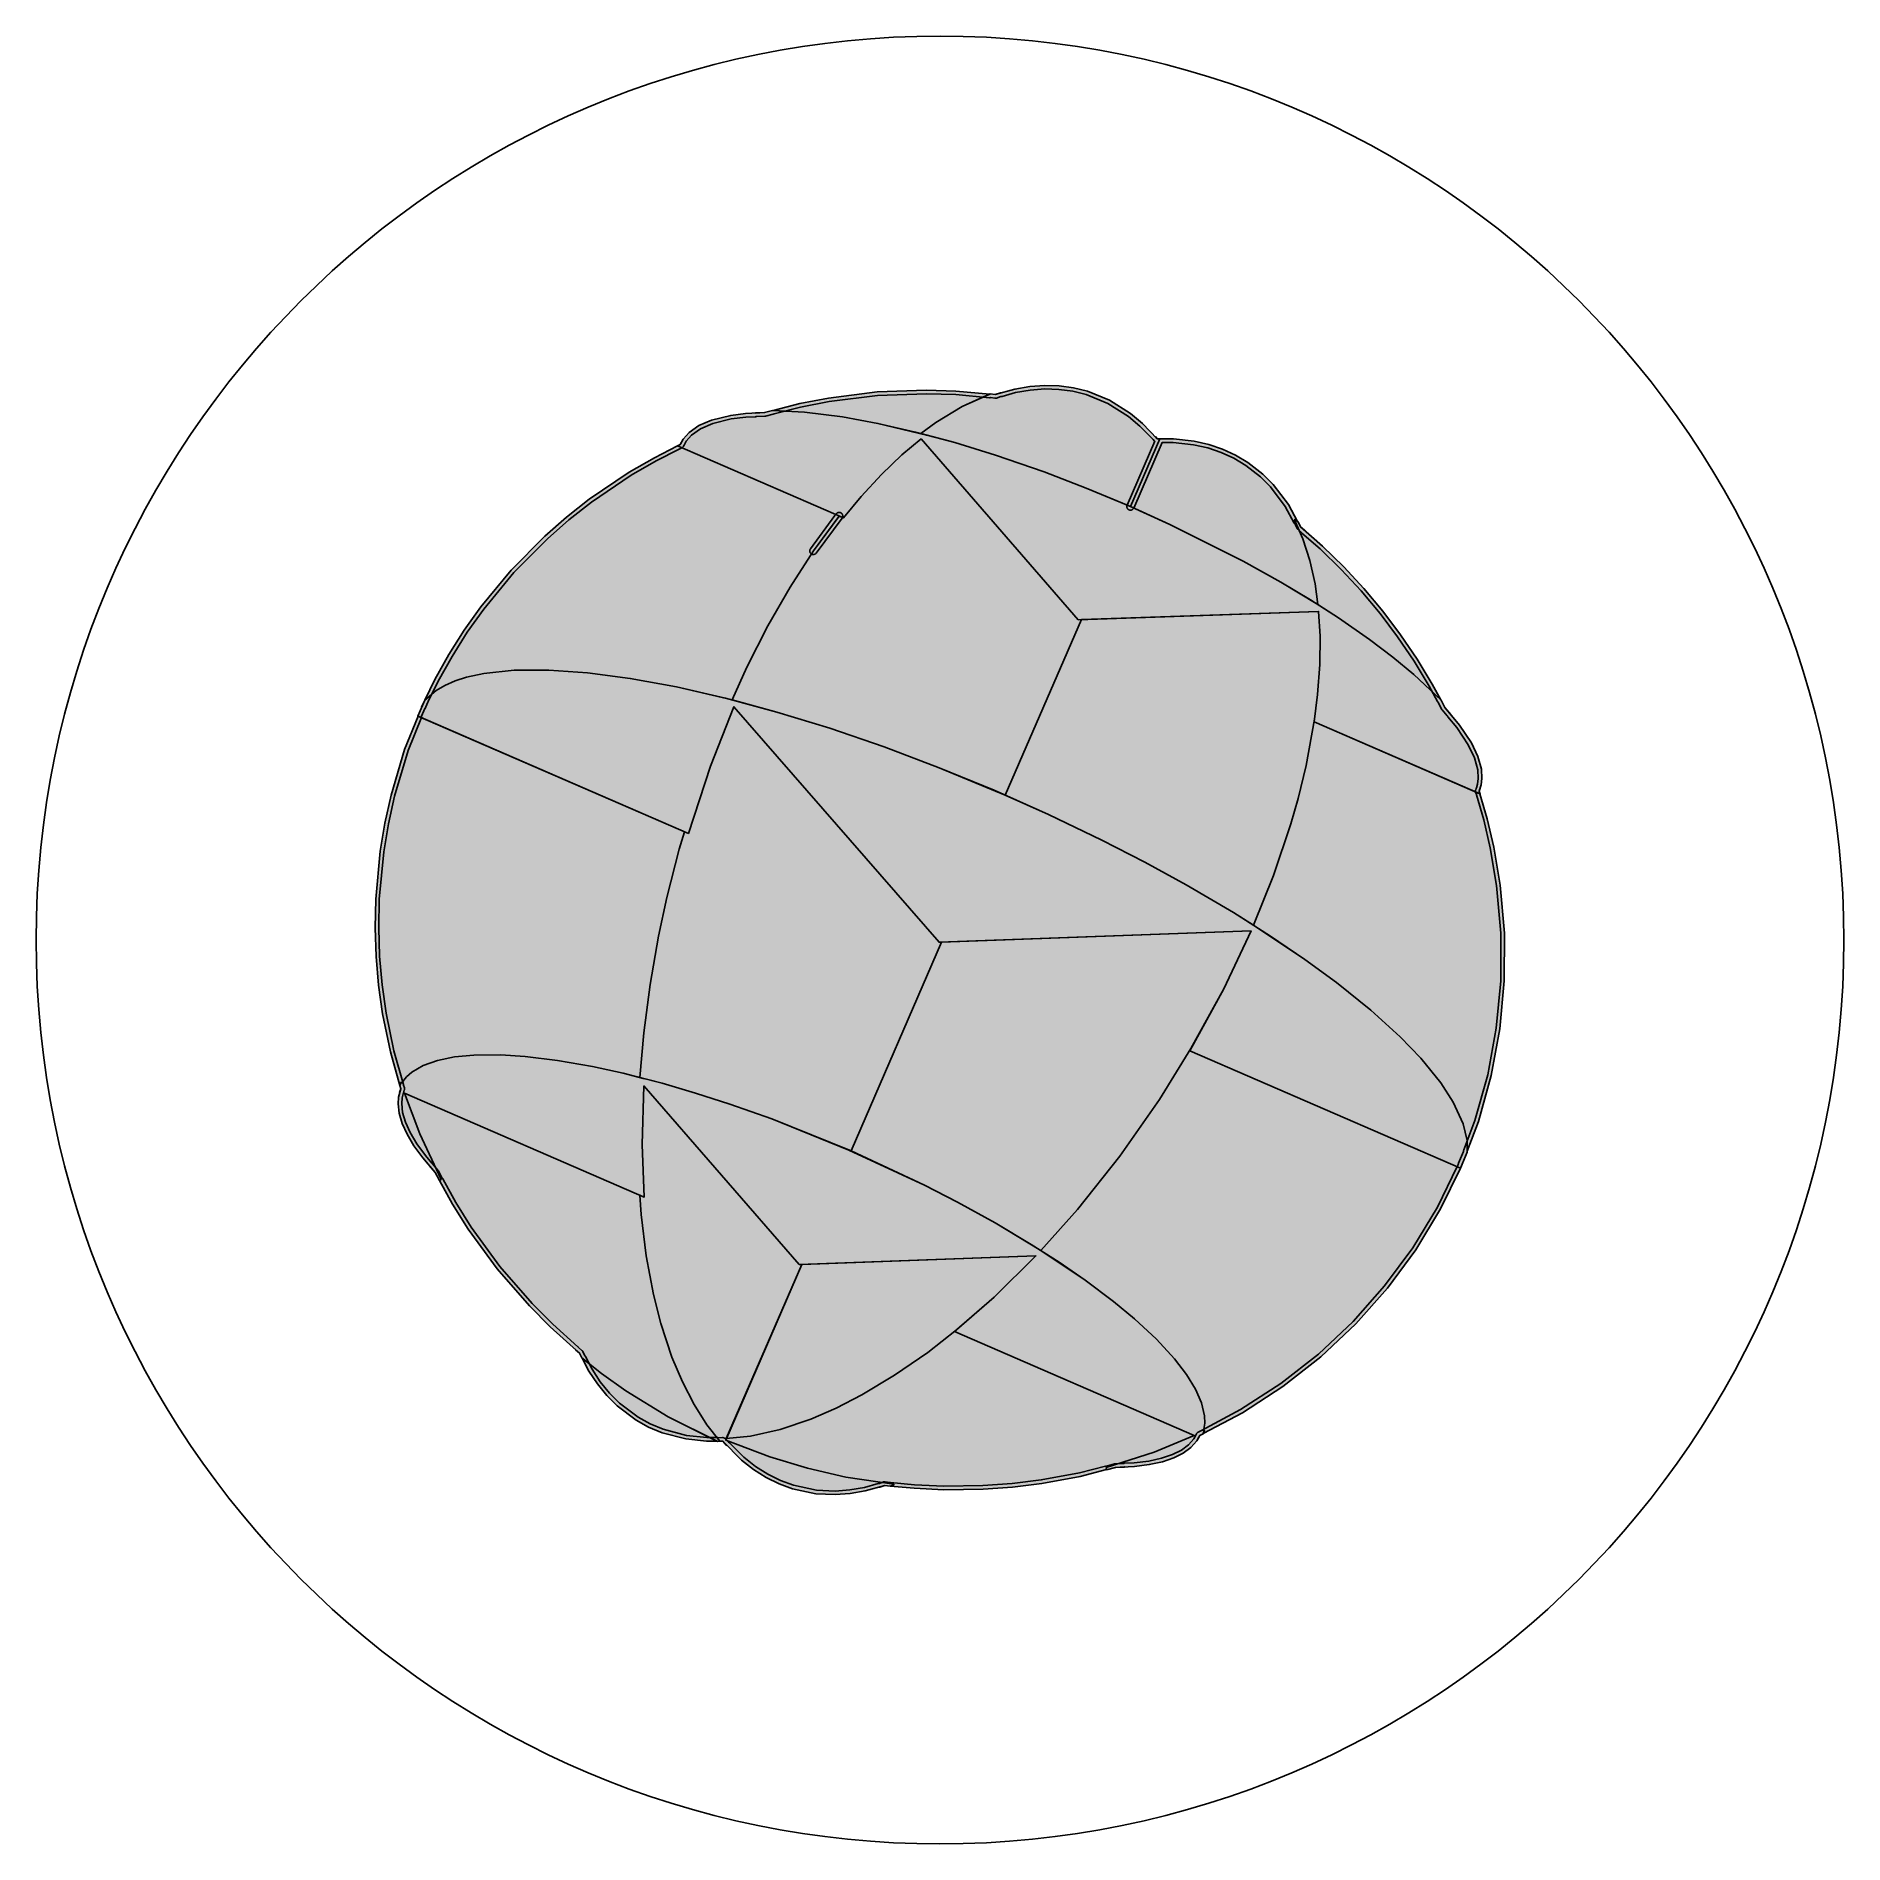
# Model space of a CAD drawing. Header units: millimetres. Extents: x -20 to 20, y -20 to 20.
import ezdxf

# ---------------------------------------------------------------- set-up
doc = ezdxf.new("R2010")
doc.units = ezdxf.units.MM
for name, color, linetype in [('PRINT_ACID', 7, 'Continuous'), ('PRINT_DUST', 7, 'Continuous'), ('PRINT_EMBER', 7, 'Continuous'), ('PRINT_HAZE', 7, 'Continuous'), ('PRINT_ICE', 7, 'Continuous'), ('PRINT_POISON', 7, 'Continuous'), ('PRINT_WHITE_UNDERLAY', 7, 'Continuous'), ('REF_CUT', 7, 'Continuous')]:
    doc.layers.add(name, color=color, linetype=linetype)

msp = doc.modelspace()

# ---------------------------------------------------------------- hatches: boundary and pattern name
at = {"layer": 'PRINT_ACID'}
msp.add_hatch(color=7, dxfattribs=at).paths.add_polyline_path([(4.167, 9.612), (3.236, 10), (2.304, 10.356), (1.228, 10.728), (0.327, 11.005), (-0.544, 11.24), (-1.374, 11.431), (-2.157, 11.574), (-2.996, 11.681), (-3.703, 11.72), (-3.881, 11.67), (-4.305, 11.65), (-4.632, 11.609), (-5.053, 11.506), (-5.335, 11.384), (-5.553, 11.23), (-5.68, 11.084), (-5.748, 10.962), (-5.807, 10.933), (-2.137, 9.341), (-1.744, 9.814), (-1.296, 10.299), (-0.841, 10.734), (-0.42, 11.086), (3.06, 7.088), (8.379, 7.271), (8.41, 6.723), (8.403, 6.094), (8.356, 5.435), (8.279, 4.825), (11.949, 3.234), (11.93, 3.297), (11.973, 3.43), (11.992, 3.573), (11.979, 3.778), (11.902, 4.058), (11.758, 4.362), (11.498, 4.753), (11.171, 5.144), (11.086, 5.308), (10.488, 5.873), (10.022, 6.259), (9.504, 6.652), (8.819, 7.127), (8.2, 7.524), (7.542, 7.918), (6.709, 8.383), (5.087, 9.197), (4.167, 9.612)])
at = {"layer": 'PRINT_DUST'}
for points in [[(7.708, 9.637), (7.375, 10.08), (7.147, 10.308), (6.814, 10.569), (6.542, 10.731), (6.252, 10.864), (5.945, 10.967), (5.622, 11.039), (5.167, 11.089), (4.865, 11.091), (4.213, 9.591), (5.087, 9.197), (6.709, 8.383), (7.542, 7.918), (8.361, 7.421), (8.3, 7.878), (8.184, 8.399), (8.029, 8.878), (7.846, 9.299), (7.858, 9.307), (7.909, 9.264), (7.708, 9.637)], [(4.773, 11.132), (4.773, 11.132), (4.809, 11.091), (4.773, 11.132)], [(8.061, 9.069), (7.974, 9.143), (8.062, 9.065), (8.061, 9.069)], [(6.937, 0.325), (7.381, 1.428), (7.763, 2.568), (7.922, 3.128), (8.1, 3.861), (8.286, 4.886), (8.356, 5.435), (8.403, 6.094), (8.41, 6.723), (8.379, 7.271), (3.129, 7.09), (1.444, 3.204), (2.4, 2.778), (3.578, 2.212), (4.529, 1.723), (5.447, 1.22), (6.493, 0.606), (6.937, 0.325)], [(2.231, -6.871), (3.045, -5.96), (3.981, -4.78), (4.857, -3.528), (5.553, -2.404), (6.281, -1.078), (6.885, 0.2), (0.034, -0.049), (-1.969, -4.668), (-0.345, -5.424), (0.384, -5.799), (1.224, -6.262), (2.231, -6.871)], [(-4.729, -11.034), (-4.192, -10.977), (-3.54, -10.83), (-2.861, -10.601), (-2.301, -10.359), (-1.73, -10.067), (-1.004, -9.632), (-0.27, -9.124), (0.362, -8.629), (1.198, -7.902), (2.122, -6.99), (-3.058, -7.178), (-4.729, -11.034)], [(-8.065, -9.066), (-7.974, -9.143), (-8.068, -9.059), (-8.065, -9.066)], [(-7.768, -9.54), (-7.582, -9.823), (-7.375, -10.08), (-7.147, -10.308), (-6.725, -10.627), (-6.447, -10.779), (-6.151, -10.902), (-5.622, -11.039), (-5.167, -11.089), (-4.934, -11.091), (-6.013, -10.552), (-6.95, -9.975), (-7.488, -9.592), (-7.915, -9.255), (-7.768, -9.54)]]:
    msp.add_hatch(color=7, dxfattribs=at).paths.add_polyline_path(points)
at = {"layer": 'PRINT_EMBER'}
msp.add_hatch(color=7, dxfattribs=at).paths.add_polyline_path([(5.853, -10.857), (5.833, -10.866), (5.86, -10.688), (5.854, -10.528), (5.788, -10.242), (5.655, -9.936), (5.455, -9.611), (5.19, -9.268), (4.791, -8.836), (4.306, -8.385), (3.84, -7.999), (3.212, -7.528), (2.637, -7.131), (2.018, -6.735), (1.224, -6.262), (0.384, -5.799), (-0.345, -5.424), (-2.015, -4.647), (-3.723, -3.959), (-4.649, -3.631), (-5.408, -3.387), (-6.149, -3.17), (-7.008, -2.95), (-7.691, -2.801), (-8.464, -2.665), (-9.178, -2.578), (-9.724, -2.542), (-10.312, -2.546), (-10.743, -2.588), (-11.118, -2.664), (-11.433, -2.776), (-11.686, -2.923), (-11.807, -3.028), (-11.919, -3.17), (-11.925, -3.149), (-11.954, -3.22), (-11.93, -3.297), (-11.982, -3.476), (-11.993, -3.623), (-11.969, -3.832), (-11.902, -4.058), (-11.792, -4.299), (-11.64, -4.554), (-11.446, -4.821), (-11.171, -5.144), (-11.076, -5.323), (-11.036, -5.296), (-11.513, -4.286), (-11.847, -3.388), (-6.544, -5.687), (-6.587, -4.527), (-6.553, -3.229), (-3.113, -7.18), (2.122, -6.99), (1.198, -7.902), (0.322, -8.664), (5.625, -10.963), (4.741, -11.333), (3.678, -11.675), (3.685, -11.723), (3.881, -11.67), (4.305, -11.65), (4.632, -11.609), (4.922, -11.546), (5.173, -11.462), (5.384, -11.356), (5.553, -11.23), (5.68, -11.084), (5.748, -10.962), (5.82, -10.926), (5.853, -10.857)])
at = {"layer": 'PRINT_HAZE'}
for points in [[(-0.424, 11.208), (0.327, 11.005), (1.228, 10.728), (2.304, 10.356), (3.236, 10), (4.213, 9.591), (4.864, 11.093), (4.809, 11.091), (4.478, 11.431), (4.215, 11.649), (3.753, 11.942), (3.261, 12.143), (2.954, 12.22), (2.639, 12.263), (2.317, 12.273), (1.988, 12.249), (1.654, 12.191), (1.223, 12.07), (1.11, 12.083), (0.489, 11.804), (-0.095, 11.45), (-0.424, 11.208)], [(-2.231, 9.382), (-2.802, 8.609), (-3.319, 7.809), (-3.811, 6.95), (-4.274, 6.038), (-4.601, 5.312), (-3.613, 5.045), (-2.437, 4.684), (-1.235, 4.272), (-0.019, 3.813), (1.444, 3.204), (3.129, 7.09), (3.06, 7.088), (-0.42, 11.086), (-0.841, 10.734), (-1.296, 10.299), (-1.744, 9.814), (-2.137, 9.341), (-2.231, 9.382)], [(-5.772, 2.008), (-6.043, 0.943), (-6.228, 0.086), (-6.416, -0.987), (-6.556, -2.051), (-6.642, -3.044), (-6.149, -3.17), (-5.408, -3.387), (-4.649, -3.631), (-3.723, -3.959), (-1.969, -4.668), (0.034, -0.049), (-0.022, -0.051), (-4.56, 5.162), (-5.08, 3.848), (-5.567, 2.359), (-5.655, 2.397), (-5.772, 2.008)], [(-6.613, -6.076), (-6.502, -6.985), (-6.341, -7.842), (-6.177, -8.485), (-5.931, -9.231), (-5.701, -9.778), (-5.442, -10.277), (-5.157, -10.727), (-4.875, -11.093), (-4.809, -11.091), (-4.392, -11.507), (-4.125, -11.715), (-3.848, -11.89), (-3.559, -12.033), (-3.261, -12.143), (-2.745, -12.252), (-2.317, -12.273), (-1.988, -12.249), (-1.654, -12.191), (-1.223, -12.07), (-1.105, -12.083), (-1.022, -12.056), (-1.024, -12.042), (-2.081, -11.883), (-2.932, -11.689), (-3.769, -11.437), (-4.742, -11.065), (-3.058, -7.178), (-3.113, -7.18), (-6.553, -3.229), (-6.587, -4.527), (-6.544, -5.687), (-6.641, -5.645), (-6.613, -6.076)]]:
    msp.add_hatch(color=7, dxfattribs=at).paths.add_polyline_path(points)
at = {"layer": 'PRINT_ICE'}
msp.add_hatch(color=7, dxfattribs=at).paths.add_polyline_path([(1.197, 3.313), (-0.019, 3.813), (-1.235, 4.272), (-2.437, 4.684), (-3.613, 5.045), (-4.748, 5.351), (-5.832, 5.6), (-6.853, 5.787), (-7.798, 5.912), (-8.659, 5.972), (-9.426, 5.968), (-10.091, 5.897), (-10.474, 5.814), (-10.729, 5.733), (-10.955, 5.635), (-11.152, 5.521), (-11.401, 5.306), (-11.558, 4.956), (-5.567, 2.359), (-5.08, 3.848), (-4.56, 5.162), (-0.022, -0.051), (6.885, 0.2), (6.281, -1.078), (5.527, -2.451), (11.518, -5.049), (11.666, -4.695), (11.662, -4.438), (11.577, -4.069), (11.358, -3.588), (11.081, -3.16), (10.638, -2.616), (10.18, -2.142), (9.53, -1.551), (8.776, -0.944), (8.074, -0.43), (7.311, 0.088), (6.493, 0.606), (5.447, 1.22), (4.529, 1.723), (3.578, 2.212), (2.4, 2.778), (1.197, 3.313)])
at = {"layer": 'PRINT_POISON'}
for points in [[(-0.3, 11.174), (-0.424, 11.208), (-0.095, 11.45), (0.489, 11.804), (1.105, 12.08), (0.354, 12.147), (-0.3, 12.167), (-1.388, 12.126), (-2.465, 11.993), (-3.103, 11.869), (-3.688, 11.719), (-2.996, 11.681), (-2.157, 11.574), (-1.374, 11.431), (-0.3, 11.174)], [(1.338, 12.107), (1.223, 12.07), (1.351, 12.105), (1.338, 12.107)], [(-4.083, 11.664), (-4.083, 11.66), (-3.881, 11.67), (-4.083, 11.664)], [(-6.321, 10.67), (-6.877, 10.35), (-7.76, 9.753), (-8.262, 9.358), (-8.742, 8.939), (-9.488, 8.185), (-10.161, 7.369), (-10.528, 6.853), (-10.866, 6.317), (-11.175, 5.764), (-11.397, 5.309), (-11.152, 5.521), (-10.955, 5.635), (-10.729, 5.733), (-10.474, 5.814), (-10.091, 5.897), (-9.426, 5.968), (-8.659, 5.972), (-7.798, 5.912), (-6.853, 5.787), (-5.832, 5.6), (-4.601, 5.312), (-4.274, 6.038), (-3.811, 6.95), (-3.319, 7.809), (-2.802, 8.609), (-2.263, 9.343), (-2.231, 9.382), (-2.137, 9.341), (-5.806, 10.932), (-6.321, 10.67)], [(-5.726, 11.007), (-5.748, 10.962), (-5.723, 11.006), (-5.726, 11.007)], [(4.764, 11.142), (4.76, 11.142), (4.809, 11.091), (4.764, 11.142)], [(4.809, 11.091), (4.864, 11.093), (4.854, 11.07), (4.866, 11.093), (4.809, 11.091)], [(10.893, 5.66), (10.557, 6.216), (10.192, 6.755), (9.8, 7.275), (9.38, 7.776), (8.935, 8.255), (8.465, 8.711), (7.974, 9.143), (7.922, 9.252), (7.858, 9.307), (7.846, 9.299), (8.029, 8.878), (8.184, 8.399), (8.3, 7.878), (8.361, 7.421), (8.819, 7.127), (9.504, 6.652), (10.022, 6.259), (10.488, 5.873), (11.079, 5.314), (10.893, 5.66)], [(-11.453, 5.195), (-11.47, 5.153), (-11.429, 5.245), (-11.453, 5.195)], [(-11.846, 4.217), (-12.148, 3.206), (-12.286, 2.587), (-12.39, 1.962), (-12.487, 0.907), (-12.5, 0.271), (-12.479, -0.366), (-12.423, -1.002), (-12.333, -1.635), (-12.161, -2.472), (-11.952, -3.217), (-11.925, -3.149), (-11.919, -3.17), (-11.807, -3.028), (-11.686, -2.923), (-11.433, -2.776), (-11.118, -2.664), (-10.743, -2.588), (-10.312, -2.546), (-9.724, -2.542), (-9.178, -2.578), (-8.464, -2.665), (-7.691, -2.801), (-7.008, -2.95), (-6.541, -3.07), (-6.642, -3.044), (-6.556, -2.051), (-6.416, -0.987), (-6.228, 0.086), (-6.043, 0.943), (-5.772, 2.008), (-5.655, 2.397), (-5.567, 2.359), (-11.55, 4.953), (-11.846, 4.217)], [(11.913, -4.017), (12.198, -3.001), (12.39, -1.962), (12.487, -0.907), (12.49, 0.153), (12.397, 1.213), (12.255, 2.055), (12.109, 2.68), (11.948, 3.234), (8.279, 4.825), (8.286, 4.886), (8.1, 3.861), (7.922, 3.128), (7.763, 2.568), (7.381, 1.428), (6.937, 0.325), (8.074, -0.43), (8.776, -0.944), (9.53, -1.551), (10.18, -2.142), (10.638, -2.616), (11.081, -3.16), (11.358, -3.588), (11.577, -4.069), (11.662, -4.438), (11.665, -4.669), (11.913, -4.017)], [(11.305, 4.992), (11.171, 5.144), (11.3, 4.989), (11.305, 4.992)], [(11.948, 3.344), (11.946, 3.345), (11.93, 3.297), (11.948, 3.344)], [(6.693, -10.46), (7.588, -9.878), (8.425, -9.221), (9.198, -8.494), (9.901, -7.703), (10.528, -6.853), (11.075, -5.95), (11.516, -5.048), (5.527, -2.451), (5.553, -2.404), (4.857, -3.528), (3.981, -4.78), (3.045, -5.96), (2.231, -6.871), (3.212, -7.528), (3.84, -7.999), (4.306, -8.385), (4.791, -8.836), (5.19, -9.268), (5.455, -9.611), (5.655, -9.936), (5.788, -10.242), (5.854, -10.528), (5.86, -10.688), (5.833, -10.866), (5.853, -10.857), (5.822, -10.922), (6.693, -10.46)], [(-11.958, -3.375), (-11.955, -3.384), (-11.93, -3.297), (-11.958, -3.375)], [(-10.784, -5.847), (-10.439, -6.398), (-9.8, -7.275), (-9.086, -8.098), (-8.624, -8.562), (-7.974, -9.143), (-7.924, -9.248), (-7.488, -9.592), (-6.95, -9.975), (-6.013, -10.552), (-5.03, -11.048), (-4.927, -11.094), (-4.809, -11.091), (-4.875, -11.093), (-5.157, -10.727), (-5.442, -10.277), (-5.701, -9.778), (-5.931, -9.231), (-6.177, -8.485), (-6.341, -7.842), (-6.502, -6.985), (-6.613, -6.076), (-6.641, -5.645), (-6.544, -5.687), (-11.847, -3.388), (-11.513, -4.286), (-11.036, -5.296), (-11.073, -5.321), (-10.784, -5.847)], [(-11.299, -4.999), (-11.171, -5.144), (-11.305, -4.987), (-11.299, -4.999)], [(11.538, -5.003), (11.55, -4.972), (11.53, -5.019), (11.538, -5.003)], [(-0.27, -9.124), (-1.004, -9.632), (-1.73, -10.067), (-2.301, -10.359), (-2.861, -10.601), (-3.54, -10.83), (-4.192, -10.977), (-4.729, -11.034), (-4.742, -11.065), (-3.769, -11.437), (-2.932, -11.689), (-2.081, -11.883), (-1.024, -12.042), (-1.022, -12.056), (-1.1, -12.082), (-0.573, -12.133), (0.082, -12.164), (0.954, -12.154), (1.605, -12.107), (2.251, -12.027), (3.103, -11.869), (3.685, -11.72), (3.678, -11.675), (4.741, -11.333), (5.625, -10.963), (0.322, -8.664), (0.362, -8.629), (-0.27, -9.124)], [(-4.73, -11.179), (-4.714, -11.185), (-4.809, -11.091), (-4.73, -11.179)], [(5.71, -11.036), (5.748, -10.962), (5.706, -11.038), (5.71, -11.036)], [(4.087, -11.66), (3.881, -11.67), (4.074, -11.665), (4.087, -11.66)], [(-1.334, -12.106), (-1.223, -12.07), (-1.346, -12.104), (-1.334, -12.106)]]:
    msp.add_hatch(color=7, dxfattribs=at).paths.add_polyline_path(points)
at = {"layer": 'PRINT_WHITE_UNDERLAY'}
h = msp.add_hatch(color=7, dxfattribs=at)
h.paths.add_polyline_path([(11.869, 3.223), (11.853, 3.274), (11.852, 3.281), (11.85, 3.289), (11.85, 3.296), (11.85, 3.304), (11.851, 3.311), (11.853, 3.319), (11.855, 3.326), (11.866, 3.353), (11.866, 3.355), (11.867, 3.362), (11.869, 3.37), (11.895, 3.448), (11.912, 3.576), (11.9, 3.765), (11.827, 4.03), (11.688, 4.322), (11.434, 4.705), (11.239, 4.938), (11.234, 4.944), (11.23, 4.951), (11.227, 4.958), (11.225, 4.961), (11.111, 5.091), (11.107, 5.096), (11.103, 5.102), (11.1, 5.107), (11.021, 5.26), (11.018, 5.262), (11.013, 5.269), (11.009, 5.276), (10.824, 5.62), (10.49, 6.173), (10.127, 6.708), (9.737, 7.226), (9.32, 7.723), (8.878, 8.199), (8.411, 8.653), (8.009, 9.005), (8.004, 9.01), (7.999, 9.016), (7.998, 9.017), (7.922, 9.082), (7.916, 9.088), (7.91, 9.094), (7.905, 9.101), (7.901, 9.109), (7.857, 9.202), (7.857, 9.203), (7.852, 9.208), (7.847, 9.213), (7.842, 9.22), (7.838, 9.226), (7.641, 9.594), (7.314, 10.027), (7.094, 10.249), (6.769, 10.503), (6.505, 10.66), (6.223, 10.789), (5.923, 10.89), (5.608, 10.96), (5.162, 11.009), (4.917, 11.011), (4.287, 9.559), (4.283, 9.552), (4.279, 9.546), (4.274, 9.539), (4.269, 9.534), (4.263, 9.528), (4.257, 9.524), (4.25, 9.52), (4.243, 9.517), (4.235, 9.514), (4.228, 9.512), (4.22, 9.511), (4.212, 9.511), (4.204, 9.512), (4.196, 9.513), (4.189, 9.515), (4.181, 9.518), (4.174, 9.521), (4.168, 9.525), (4.161, 9.53), (4.156, 9.536), (4.151, 9.541), (4.146, 9.548), (4.142, 9.555), (4.139, 9.562), (4.136, 9.569), (4.135, 9.577), (4.134, 9.585), (4.133, 9.592), (4.134, 9.6), (4.135, 9.608), (4.137, 9.616), (4.14, 9.623), (4.752, 11.035), (4.749, 11.038), (4.717, 11.074), (4.715, 11.076), (4.708, 11.08), (4.703, 11.086), (4.424, 11.372), (4.168, 11.584), (3.716, 11.87), (3.236, 12.067), (2.939, 12.141), (2.632, 12.183), (2.318, 12.193), (1.998, 12.169), (1.671, 12.113), (1.372, 12.028), (1.365, 12.027), (1.357, 12.026), (1.349, 12.025), (1.347, 12.026), (1.248, 11.993), (1.24, 11.991), (1.231, 11.99), (1.223, 11.99), (1.214, 11.99), (1.117, 12.001), (1.114, 12.001), (1.106, 12), (1.097, 12), (0.35, 12.068), (-0.3, 12.087), (-1.382, 12.046), (-2.453, 11.913), (-3.086, 11.79), (-3.668, 11.642), (-3.676, 11.64), (-3.684, 11.639), (-3.692, 11.639), (-3.694, 11.639), (-3.859, 11.593), (-3.865, 11.591), (-3.872, 11.59), (-3.878, 11.59), (-4.056, 11.585), (-4.063, 11.583), (-4.071, 11.581), (-4.079, 11.58), (-4.298, 11.57), (-4.618, 11.53), (-5.027, 11.43), (-5.296, 11.314), (-5.499, 11.17), (-5.614, 11.038), (-5.653, 10.967), (-5.657, 10.961), (-5.662, 10.954), (-5.663, 10.953), (-5.676, 10.927), (-5.679, 10.92), (-5.684, 10.914), (-5.688, 10.908), (-5.694, 10.903), (-5.7, 10.898), (-5.706, 10.893), (-5.713, 10.89), (-5.76, 10.867), (-5.763, 10.865), (-5.77, 10.861), (-6.283, 10.6), (-6.834, 10.282), (-7.713, 9.688), (-8.211, 9.297), (-8.687, 8.88), (-9.428, 8.131), (-10.097, 7.321), (-10.461, 6.808), (-10.797, 6.276), (-11.104, 5.727), (-11.325, 5.274), (-11.329, 5.267), (-11.334, 5.261), (-11.334, 5.26), (-11.356, 5.212), (-11.357, 5.209), (-11.379, 5.163), (-11.395, 5.124), (-11.397, 5.121), (-11.47, 4.956), (-11.47, 4.953), (-11.47, 4.945), (-11.471, 4.938), (-11.473, 4.93), (-11.476, 4.923), (-11.77, 4.19), (-12.071, 3.186), (-12.207, 2.572), (-12.31, 1.951), (-12.407, 0.903), (-12.42, 0.272), (-12.399, -0.361), (-12.343, -0.993), (-12.254, -1.621), (-12.083, -2.453), (-11.875, -3.196), (-11.874, -3.203), (-11.873, -3.21), (-11.873, -3.212), (-11.853, -3.274), (-11.852, -3.281), (-11.85, -3.288), (-11.85, -3.295), (-11.85, -3.303), (-11.851, -3.31), (-11.853, -3.317), (-11.855, -3.325), (-11.875, -3.381), (-11.875, -3.382), (-11.875, -3.39), (-11.876, -3.398), (-11.878, -3.406), (-11.903, -3.491), (-11.912, -3.621), (-11.89, -3.816), (-11.827, -4.03), (-11.721, -4.262), (-11.573, -4.51), (-11.383, -4.771), (-11.244, -4.935), (-11.239, -4.941), (-11.235, -4.948), (-11.231, -4.954), (-11.231, -4.955), (-11.111, -5.091), (-11.105, -5.098), (-11.1, -5.107), (-11.015, -5.267), (-11.012, -5.27), (-11.007, -5.276), (-11.003, -5.283), (-10.715, -5.807), (-10.373, -6.353), (-9.737, -7.226), (-9.027, -8.043), (-8.569, -8.504), (-8.015, -8.999), (-8.009, -9.005), (-8.004, -9.011), (-8.001, -9.014), (-7.922, -9.082), (-7.916, -9.088), (-7.91, -9.094), (-7.905, -9.101), (-7.901, -9.109), (-7.86, -9.198), (-7.854, -9.204), (-7.849, -9.211), (-7.844, -9.219), (-7.699, -9.5), (-7.517, -9.776), (-7.315, -10.026), (-7.095, -10.248), (-6.682, -10.559), (-6.413, -10.707), (-6.126, -10.826), (-5.607, -10.961), (-5.162, -11.009), (-4.934, -11.011), (-4.926, -11.011), (-4.918, -11.012), (-4.913, -11.014), (-4.811, -11.011), (-4.803, -11.012), (-4.795, -11.012), (-4.788, -11.014), (-4.781, -11.016), (-4.774, -11.02), (-4.767, -11.023), (-4.76, -11.028), (-4.755, -11.032), (-4.749, -11.038), (-4.683, -11.112), (-4.678, -11.114), (-4.671, -11.118), (-4.664, -11.123), (-4.658, -11.129), (-4.339, -11.447), (-4.079, -11.649), (-3.808, -11.821), (-3.528, -11.96), (-3.239, -12.066), (-2.735, -12.173), (-2.318, -12.193), (-1.998, -12.169), (-1.671, -12.113), (-1.367, -12.027), (-1.36, -12.025), (-1.351, -12.024), (-1.343, -12.024), (-1.342, -12.024), (-1.248, -11.993), (-1.24, -11.991), (-1.231, -11.99), (-1.223, -11.99), (-1.214, -11.99), (-1.109, -12.002), (-1.109, -12.002), (-1.101, -12.002), (-1.092, -12.002), (-0.567, -12.054), (0.083, -12.084), (0.95, -12.074), (1.597, -12.027), (2.239, -11.947), (3.086, -11.79), (3.665, -11.642), (3.673, -11.641), (3.68, -11.64), (3.685, -11.64), (3.86, -11.593), (3.869, -11.591), (3.878, -11.59), (4.06, -11.585), (4.062, -11.584), (4.069, -11.582), (4.076, -11.581), (4.084, -11.58), (4.298, -11.57), (4.619, -11.53), (4.901, -11.469), (5.142, -11.388), (5.342, -11.288), (5.498, -11.171), (5.614, -11.038), (5.636, -10.999), (5.64, -10.992), (5.644, -10.986), (5.647, -10.984), (5.676, -10.925), (5.68, -10.919), (5.684, -10.913), (5.689, -10.907), (5.694, -10.902), (5.7, -10.897), (5.706, -10.893), (5.713, -10.89), (5.769, -10.862), (5.772, -10.86), (5.778, -10.855), (5.784, -10.852), (6.653, -10.391), (7.541, -9.813), (8.373, -9.161), (9.14, -8.439), (9.838, -7.652), (10.461, -6.808), (11.005, -5.912), (11.444, -5.013), (11.448, -5.006), (11.45, -5.002), (11.456, -4.989), (11.458, -4.984), (11.465, -4.971), (11.475, -4.943), (11.476, -4.941), (11.586, -4.68), (11.585, -4.67), (11.586, -4.662), (11.587, -4.655), (11.588, -4.647), (11.591, -4.64), (11.837, -3.992), (12.12, -2.983), (12.31, -1.951), (12.407, -0.904), (12.41, 0.15), (12.317, 1.203), (12.176, 2.039), (12.031, 2.659), (11.871, 3.212), (11.869, 3.22), (11.869, 3.223)])
h.paths.add_polyline_path([(-2.328, 9.391), (-2.324, 9.395), (-2.292, 9.433), (-2.287, 9.439), (-2.281, 9.444), (-2.274, 9.449), (-2.268, 9.453), (-2.26, 9.456), (-2.253, 9.459), (-2.245, 9.461), (-2.237, 9.462), (-2.229, 9.462), (-2.221, 9.461), (-2.214, 9.46), (-2.206, 9.458), (-2.198, 9.455), (-2.191, 9.451), (-2.185, 9.447), (-2.178, 9.442), (-2.173, 9.437), (-2.168, 9.431), (-2.163, 9.424), (-2.159, 9.417), (-2.156, 9.41), (-2.154, 9.402), (-2.152, 9.395), (-2.151, 9.387), (-2.151, 9.379), (-2.152, 9.371), (-2.153, 9.363), (-2.155, 9.355), (-2.158, 9.348), (-2.162, 9.341), (-2.167, 9.334), (-2.737, 8.561), (-2.742, 8.555), (-2.748, 8.55), (-2.754, 8.545), (-2.76, 8.54), (-2.767, 8.537), (-2.774, 8.534), (-2.782, 8.531), (-2.79, 8.53), (-2.797, 8.529), (-2.805, 8.529), (-2.813, 8.53), (-2.821, 8.531), (-2.828, 8.533), (-2.835, 8.536), (-2.842, 8.54), (-2.849, 8.544), (-2.855, 8.549), (-2.861, 8.555), (-2.866, 8.561), (-2.87, 8.567), (-2.874, 8.574), (-2.877, 8.581), (-2.879, 8.589), (-2.881, 8.597), (-2.881, 8.604), (-2.881, 8.612), (-2.881, 8.62), (-2.879, 8.628), (-2.877, 8.635), (-2.874, 8.643), (-2.87, 8.649), (-2.866, 8.656), (-2.328, 9.391)], flags=16)

# ---------------------------------------------------------------- linework, layer by layer
at = {"layer": 'PRINT_ACID'}
msp.add_lwpolyline([(4.167, 9.612), (3.236, 10), (2.304, 10.356), (1.228, 10.728), (0.327, 11.005), (-0.544, 11.24), (-1.374, 11.431), (-2.157, 11.574), (-2.996, 11.681), (-3.703, 11.72), (-3.881, 11.67), (-4.305, 11.65), (-4.632, 11.609), (-5.053, 11.506), (-5.335, 11.384), (-5.553, 11.23), (-5.68, 11.084), (-5.748, 10.962), (-5.807, 10.933), (-2.137, 9.341), (-1.744, 9.814), (-1.296, 10.299), (-0.841, 10.734), (-0.42, 11.086), (3.06, 7.088), (8.379, 7.271), (8.41, 6.723), (8.403, 6.094), (8.356, 5.435), (8.279, 4.825), (11.949, 3.234), (11.93, 3.297), (11.973, 3.43), (11.992, 3.573), (11.979, 3.778), (11.902, 4.058), (11.758, 4.362), (11.498, 4.753), (11.171, 5.144), (11.086, 5.308), (10.488, 5.873), (10.022, 6.259), (9.504, 6.652), (8.819, 7.127), (8.2, 7.524), (7.542, 7.918), (6.709, 8.383), (5.087, 9.197), (4.167, 9.612)], close=True, dxfattribs=at)
at = {"layer": 'PRINT_DUST'}
for points in [[(7.708, 9.637), (7.375, 10.08), (7.147, 10.308), (6.814, 10.569), (6.542, 10.731), (6.252, 10.864), (5.945, 10.967), (5.622, 11.039), (5.167, 11.089), (4.865, 11.091), (4.213, 9.591), (5.087, 9.197), (6.709, 8.383), (7.542, 7.918), (8.361, 7.421), (8.3, 7.878), (8.184, 8.399), (8.029, 8.878), (7.846, 9.299), (7.858, 9.307), (7.909, 9.264), (7.708, 9.637)], [(4.773, 11.132), (4.773, 11.132), (4.809, 11.091), (4.773, 11.132)], [(8.061, 9.069), (7.974, 9.143), (8.062, 9.065), (8.061, 9.069)], [(6.937, 0.325), (7.381, 1.428), (7.763, 2.568), (7.922, 3.128), (8.1, 3.861), (8.286, 4.886), (8.356, 5.435), (8.403, 6.094), (8.41, 6.723), (8.379, 7.271), (3.129, 7.09), (1.444, 3.204), (2.4, 2.778), (3.578, 2.212), (4.529, 1.723), (5.447, 1.22), (6.493, 0.606), (6.937, 0.325)], [(2.231, -6.871), (3.045, -5.96), (3.981, -4.78), (4.857, -3.528), (5.553, -2.404), (6.281, -1.078), (6.885, 0.2), (0.034, -0.049), (-1.969, -4.668), (-0.345, -5.424), (0.384, -5.799), (1.224, -6.262), (2.231, -6.871)], [(-4.729, -11.034), (-4.192, -10.977), (-3.54, -10.83), (-2.861, -10.601), (-2.301, -10.359), (-1.73, -10.067), (-1.004, -9.632), (-0.27, -9.124), (0.362, -8.629), (1.198, -7.902), (2.122, -6.99), (-3.058, -7.178), (-4.729, -11.034)], [(-8.065, -9.066), (-7.974, -9.143), (-8.068, -9.059), (-8.065, -9.066)], [(-7.768, -9.54), (-7.582, -9.823), (-7.375, -10.08), (-7.147, -10.308), (-6.725, -10.627), (-6.447, -10.779), (-6.151, -10.902), (-5.622, -11.039), (-5.167, -11.089), (-4.934, -11.091), (-6.013, -10.552), (-6.95, -9.975), (-7.488, -9.592), (-7.915, -9.255), (-7.768, -9.54)]]:
    msp.add_lwpolyline(points, close=True, dxfattribs=at)
at = {"layer": 'PRINT_EMBER'}
msp.add_lwpolyline([(5.853, -10.857), (5.833, -10.866), (5.86, -10.688), (5.854, -10.528), (5.788, -10.242), (5.655, -9.936), (5.455, -9.611), (5.19, -9.268), (4.791, -8.836), (4.306, -8.385), (3.84, -7.999), (3.212, -7.528), (2.637, -7.131), (2.018, -6.735), (1.224, -6.262), (0.384, -5.799), (-0.345, -5.424), (-2.015, -4.647), (-3.723, -3.959), (-4.649, -3.631), (-5.408, -3.387), (-6.149, -3.17), (-7.008, -2.95), (-7.691, -2.801), (-8.464, -2.665), (-9.178, -2.578), (-9.724, -2.542), (-10.312, -2.546), (-10.743, -2.588), (-11.118, -2.664), (-11.433, -2.776), (-11.686, -2.923), (-11.807, -3.028), (-11.919, -3.17), (-11.925, -3.149), (-11.954, -3.22), (-11.93, -3.297), (-11.982, -3.476), (-11.993, -3.623), (-11.969, -3.832), (-11.902, -4.058), (-11.792, -4.299), (-11.64, -4.554), (-11.446, -4.821), (-11.171, -5.144), (-11.076, -5.323), (-11.036, -5.296), (-11.513, -4.286), (-11.847, -3.388), (-6.544, -5.687), (-6.587, -4.527), (-6.553, -3.229), (-3.113, -7.18), (2.122, -6.99), (1.198, -7.902), (0.322, -8.664), (5.625, -10.963), (4.741, -11.333), (3.678, -11.675), (3.685, -11.723), (3.881, -11.67), (4.305, -11.65), (4.632, -11.609), (4.922, -11.546), (5.173, -11.462), (5.384, -11.356), (5.553, -11.23), (5.68, -11.084), (5.748, -10.962), (5.82, -10.926), (5.853, -10.857)], close=True, dxfattribs=at)
at = {"layer": 'PRINT_HAZE'}
for points in [[(-0.424, 11.208), (0.327, 11.005), (1.228, 10.728), (2.304, 10.356), (3.236, 10), (4.213, 9.591), (4.864, 11.093), (4.809, 11.091), (4.478, 11.431), (4.215, 11.649), (3.753, 11.942), (3.261, 12.143), (2.954, 12.22), (2.639, 12.263), (2.317, 12.273), (1.988, 12.249), (1.654, 12.191), (1.223, 12.07), (1.11, 12.083), (0.489, 11.804), (-0.095, 11.45), (-0.424, 11.208)], [(-2.231, 9.382), (-2.802, 8.609), (-3.319, 7.809), (-3.811, 6.95), (-4.274, 6.038), (-4.601, 5.312), (-3.613, 5.045), (-2.437, 4.684), (-1.235, 4.272), (-0.019, 3.813), (1.444, 3.204), (3.129, 7.09), (3.06, 7.088), (-0.42, 11.086), (-0.841, 10.734), (-1.296, 10.299), (-1.744, 9.814), (-2.137, 9.341), (-2.231, 9.382)], [(-5.772, 2.008), (-6.043, 0.943), (-6.228, 0.086), (-6.416, -0.987), (-6.556, -2.051), (-6.642, -3.044), (-6.149, -3.17), (-5.408, -3.387), (-4.649, -3.631), (-3.723, -3.959), (-1.969, -4.668), (0.034, -0.049), (-0.022, -0.051), (-4.56, 5.162), (-5.08, 3.848), (-5.567, 2.359), (-5.655, 2.397), (-5.772, 2.008)], [(-6.613, -6.076), (-6.502, -6.985), (-6.341, -7.842), (-6.177, -8.485), (-5.931, -9.231), (-5.701, -9.778), (-5.442, -10.277), (-5.157, -10.727), (-4.875, -11.093), (-4.809, -11.091), (-4.392, -11.507), (-4.125, -11.715), (-3.848, -11.89), (-3.559, -12.033), (-3.261, -12.143), (-2.745, -12.252), (-2.317, -12.273), (-1.988, -12.249), (-1.654, -12.191), (-1.223, -12.07), (-1.105, -12.083), (-1.022, -12.056), (-1.024, -12.042), (-2.081, -11.883), (-2.932, -11.689), (-3.769, -11.437), (-4.742, -11.065), (-3.058, -7.178), (-3.113, -7.18), (-6.553, -3.229), (-6.587, -4.527), (-6.544, -5.687), (-6.641, -5.645), (-6.613, -6.076)]]:
    msp.add_lwpolyline(points, close=True, dxfattribs=at)
at = {"layer": 'PRINT_ICE'}
msp.add_lwpolyline([(1.197, 3.313), (-0.019, 3.813), (-1.235, 4.272), (-2.437, 4.684), (-3.613, 5.045), (-4.748, 5.351), (-5.832, 5.6), (-6.853, 5.787), (-7.798, 5.912), (-8.659, 5.972), (-9.426, 5.968), (-10.091, 5.897), (-10.474, 5.814), (-10.729, 5.733), (-10.955, 5.635), (-11.152, 5.521), (-11.401, 5.306), (-11.558, 4.956), (-5.567, 2.359), (-5.08, 3.848), (-4.56, 5.162), (-0.022, -0.051), (6.885, 0.2), (6.281, -1.078), (5.527, -2.451), (11.518, -5.049), (11.666, -4.695), (11.662, -4.438), (11.577, -4.069), (11.358, -3.588), (11.081, -3.16), (10.638, -2.616), (10.18, -2.142), (9.53, -1.551), (8.776, -0.944), (8.074, -0.43), (7.311, 0.088), (6.493, 0.606), (5.447, 1.22), (4.529, 1.723), (3.578, 2.212), (2.4, 2.778), (1.197, 3.313)], close=True, dxfattribs=at)
at = {"layer": 'PRINT_POISON'}
for points in [[(-0.3, 11.174), (-0.424, 11.208), (-0.095, 11.45), (0.489, 11.804), (1.105, 12.08), (0.354, 12.147), (-0.3, 12.167), (-1.388, 12.126), (-2.465, 11.993), (-3.103, 11.869), (-3.688, 11.719), (-2.996, 11.681), (-2.157, 11.574), (-1.374, 11.431), (-0.3, 11.174)], [(1.338, 12.107), (1.223, 12.07), (1.351, 12.105), (1.338, 12.107)], [(-4.083, 11.664), (-4.083, 11.66), (-3.881, 11.67), (-4.083, 11.664)], [(-6.321, 10.67), (-6.877, 10.35), (-7.76, 9.753), (-8.262, 9.358), (-8.742, 8.939), (-9.488, 8.185), (-10.161, 7.369), (-10.528, 6.853), (-10.866, 6.317), (-11.175, 5.764), (-11.397, 5.309), (-11.152, 5.521), (-10.955, 5.635), (-10.729, 5.733), (-10.474, 5.814), (-10.091, 5.897), (-9.426, 5.968), (-8.659, 5.972), (-7.798, 5.912), (-6.853, 5.787), (-5.832, 5.6), (-4.601, 5.312), (-4.274, 6.038), (-3.811, 6.95), (-3.319, 7.809), (-2.802, 8.609), (-2.263, 9.343), (-2.231, 9.382), (-2.137, 9.341), (-5.806, 10.932), (-6.321, 10.67)], [(-5.726, 11.007), (-5.748, 10.962), (-5.723, 11.006), (-5.726, 11.007)], [(4.764, 11.142), (4.76, 11.142), (4.809, 11.091), (4.764, 11.142)], [(4.809, 11.091), (4.864, 11.093), (4.854, 11.07), (4.866, 11.093), (4.809, 11.091)], [(10.893, 5.66), (10.557, 6.216), (10.192, 6.755), (9.8, 7.275), (9.38, 7.776), (8.935, 8.255), (8.465, 8.711), (7.974, 9.143), (7.922, 9.252), (7.858, 9.307), (7.846, 9.299), (8.029, 8.878), (8.184, 8.399), (8.3, 7.878), (8.361, 7.421), (8.819, 7.127), (9.504, 6.652), (10.022, 6.259), (10.488, 5.873), (11.079, 5.314), (10.893, 5.66)], [(-11.453, 5.195), (-11.47, 5.153), (-11.429, 5.245), (-11.453, 5.195)], [(-11.846, 4.217), (-12.148, 3.206), (-12.286, 2.587), (-12.39, 1.962), (-12.487, 0.907), (-12.5, 0.271), (-12.479, -0.366), (-12.423, -1.002), (-12.333, -1.635), (-12.161, -2.472), (-11.952, -3.217), (-11.925, -3.149), (-11.919, -3.17), (-11.807, -3.028), (-11.686, -2.923), (-11.433, -2.776), (-11.118, -2.664), (-10.743, -2.588), (-10.312, -2.546), (-9.724, -2.542), (-9.178, -2.578), (-8.464, -2.665), (-7.691, -2.801), (-7.008, -2.95), (-6.541, -3.07), (-6.642, -3.044), (-6.556, -2.051), (-6.416, -0.987), (-6.228, 0.086), (-6.043, 0.943), (-5.772, 2.008), (-5.655, 2.397), (-5.567, 2.359), (-11.55, 4.953), (-11.846, 4.217)], [(11.913, -4.017), (12.198, -3.001), (12.39, -1.962), (12.487, -0.907), (12.49, 0.153), (12.397, 1.213), (12.255, 2.055), (12.109, 2.68), (11.948, 3.234), (8.279, 4.825), (8.286, 4.886), (8.1, 3.861), (7.922, 3.128), (7.763, 2.568), (7.381, 1.428), (6.937, 0.325), (8.074, -0.43), (8.776, -0.944), (9.53, -1.551), (10.18, -2.142), (10.638, -2.616), (11.081, -3.16), (11.358, -3.588), (11.577, -4.069), (11.662, -4.438), (11.665, -4.669), (11.913, -4.017)], [(11.305, 4.992), (11.171, 5.144), (11.3, 4.989), (11.305, 4.992)], [(11.948, 3.344), (11.946, 3.345), (11.93, 3.297), (11.948, 3.344)], [(6.693, -10.46), (7.588, -9.878), (8.425, -9.221), (9.198, -8.494), (9.901, -7.703), (10.528, -6.853), (11.075, -5.95), (11.516, -5.048), (5.527, -2.451), (5.553, -2.404), (4.857, -3.528), (3.981, -4.78), (3.045, -5.96), (2.231, -6.871), (3.212, -7.528), (3.84, -7.999), (4.306, -8.385), (4.791, -8.836), (5.19, -9.268), (5.455, -9.611), (5.655, -9.936), (5.788, -10.242), (5.854, -10.528), (5.86, -10.688), (5.833, -10.866), (5.853, -10.857), (5.822, -10.922), (6.693, -10.46)], [(-11.958, -3.375), (-11.955, -3.384), (-11.93, -3.297), (-11.958, -3.375)], [(-10.784, -5.847), (-10.439, -6.398), (-9.8, -7.275), (-9.086, -8.098), (-8.624, -8.562), (-7.974, -9.143), (-7.924, -9.248), (-7.488, -9.592), (-6.95, -9.975), (-6.013, -10.552), (-5.03, -11.048), (-4.927, -11.094), (-4.809, -11.091), (-4.875, -11.093), (-5.157, -10.727), (-5.442, -10.277), (-5.701, -9.778), (-5.931, -9.231), (-6.177, -8.485), (-6.341, -7.842), (-6.502, -6.985), (-6.613, -6.076), (-6.641, -5.645), (-6.544, -5.687), (-11.847, -3.388), (-11.513, -4.286), (-11.036, -5.296), (-11.073, -5.321), (-10.784, -5.847)], [(-11.299, -4.999), (-11.171, -5.144), (-11.305, -4.987), (-11.299, -4.999)], [(11.538, -5.003), (11.55, -4.972), (11.53, -5.019), (11.538, -5.003)], [(-0.27, -9.124), (-1.004, -9.632), (-1.73, -10.067), (-2.301, -10.359), (-2.861, -10.601), (-3.54, -10.83), (-4.192, -10.977), (-4.729, -11.034), (-4.742, -11.065), (-3.769, -11.437), (-2.932, -11.689), (-2.081, -11.883), (-1.024, -12.042), (-1.022, -12.056), (-1.1, -12.082), (-0.573, -12.133), (0.082, -12.164), (0.954, -12.154), (1.605, -12.107), (2.251, -12.027), (3.103, -11.869), (3.685, -11.72), (3.678, -11.675), (4.741, -11.333), (5.625, -10.963), (0.322, -8.664), (0.362, -8.629), (-0.27, -9.124)], [(-4.73, -11.179), (-4.714, -11.185), (-4.809, -11.091), (-4.73, -11.179)], [(5.71, -11.036), (5.748, -10.962), (5.706, -11.038), (5.71, -11.036)], [(4.087, -11.66), (3.881, -11.67), (4.074, -11.665), (4.087, -11.66)], [(-1.334, -12.106), (-1.223, -12.07), (-1.346, -12.104), (-1.334, -12.106)]]:
    msp.add_lwpolyline(points, close=True, dxfattribs=at)
at = {"layer": 'PRINT_WHITE_UNDERLAY'}
for points in [[(11.869, 3.223), (11.853, 3.274), (11.852, 3.281), (11.85, 3.289), (11.85, 3.296), (11.85, 3.304), (11.851, 3.311), (11.853, 3.319), (11.855, 3.326), (11.866, 3.353), (11.866, 3.355), (11.867, 3.362), (11.869, 3.37), (11.895, 3.448), (11.912, 3.576), (11.9, 3.765), (11.827, 4.03), (11.688, 4.322), (11.434, 4.705), (11.239, 4.938), (11.234, 4.944), (11.23, 4.951), (11.227, 4.958), (11.225, 4.961), (11.111, 5.091), (11.107, 5.096), (11.103, 5.102), (11.1, 5.107), (11.021, 5.26), (11.018, 5.262), (11.013, 5.269), (11.009, 5.276), (10.824, 5.62), (10.49, 6.173), (10.127, 6.708), (9.737, 7.226), (9.32, 7.723), (8.878, 8.199), (8.411, 8.653), (8.009, 9.005), (8.004, 9.01), (7.999, 9.016), (7.998, 9.017), (7.922, 9.082), (7.916, 9.088), (7.91, 9.094), (7.905, 9.101), (7.901, 9.109), (7.857, 9.202), (7.857, 9.203), (7.852, 9.208), (7.847, 9.213), (7.842, 9.22), (7.838, 9.226), (7.641, 9.594), (7.314, 10.027), (7.094, 10.249), (6.769, 10.503), (6.505, 10.66), (6.223, 10.789), (5.923, 10.89), (5.608, 10.96), (5.162, 11.009), (4.917, 11.011), (4.287, 9.559), (4.283, 9.552), (4.279, 9.546), (4.274, 9.539), (4.269, 9.534), (4.263, 9.528), (4.257, 9.524), (4.25, 9.52), (4.243, 9.517), (4.235, 9.514), (4.228, 9.512), (4.22, 9.511), (4.212, 9.511), (4.204, 9.512), (4.196, 9.513), (4.189, 9.515), (4.181, 9.518), (4.174, 9.521), (4.168, 9.525), (4.161, 9.53), (4.156, 9.536), (4.151, 9.541), (4.146, 9.548), (4.142, 9.555), (4.139, 9.562), (4.136, 9.569), (4.135, 9.577), (4.134, 9.585), (4.133, 9.592), (4.134, 9.6), (4.135, 9.608), (4.137, 9.616), (4.14, 9.623), (4.752, 11.035), (4.749, 11.038), (4.717, 11.074), (4.715, 11.076), (4.708, 11.08), (4.703, 11.086), (4.424, 11.372), (4.168, 11.584), (3.716, 11.87), (3.236, 12.067), (2.939, 12.141), (2.632, 12.183), (2.318, 12.193), (1.998, 12.169), (1.671, 12.113), (1.372, 12.028), (1.365, 12.027), (1.357, 12.026), (1.349, 12.025), (1.347, 12.026), (1.248, 11.993), (1.24, 11.991), (1.231, 11.99), (1.223, 11.99), (1.214, 11.99), (1.117, 12.001), (1.114, 12.001), (1.106, 12), (1.097, 12), (0.35, 12.068), (-0.3, 12.087), (-1.382, 12.046), (-2.453, 11.913), (-3.086, 11.79), (-3.668, 11.642), (-3.676, 11.64), (-3.684, 11.639), (-3.692, 11.639), (-3.694, 11.639), (-3.859, 11.593), (-3.865, 11.591), (-3.872, 11.59), (-3.878, 11.59), (-4.056, 11.585), (-4.063, 11.583), (-4.071, 11.581), (-4.079, 11.58), (-4.298, 11.57), (-4.618, 11.53), (-5.027, 11.43), (-5.296, 11.314), (-5.499, 11.17), (-5.614, 11.038), (-5.653, 10.967), (-5.657, 10.961), (-5.662, 10.954), (-5.663, 10.953), (-5.676, 10.927), (-5.679, 10.92), (-5.684, 10.914), (-5.688, 10.908), (-5.694, 10.903), (-5.7, 10.898), (-5.706, 10.893), (-5.713, 10.89), (-5.76, 10.867), (-5.763, 10.865), (-5.77, 10.861), (-6.283, 10.6), (-6.834, 10.282), (-7.713, 9.688), (-8.211, 9.297), (-8.687, 8.88), (-9.428, 8.131), (-10.097, 7.321), (-10.461, 6.808), (-10.797, 6.276), (-11.104, 5.727), (-11.325, 5.274), (-11.329, 5.267), (-11.334, 5.261), (-11.334, 5.26), (-11.356, 5.212), (-11.357, 5.209), (-11.379, 5.163), (-11.395, 5.124), (-11.397, 5.121), (-11.47, 4.956), (-11.47, 4.953), (-11.47, 4.945), (-11.471, 4.938), (-11.473, 4.93), (-11.476, 4.923), (-11.77, 4.19), (-12.071, 3.186), (-12.207, 2.572), (-12.31, 1.951), (-12.407, 0.903), (-12.42, 0.272), (-12.399, -0.361), (-12.343, -0.993), (-12.254, -1.621), (-12.083, -2.453), (-11.875, -3.196), (-11.874, -3.203), (-11.873, -3.21), (-11.873, -3.212), (-11.853, -3.274), (-11.852, -3.281), (-11.85, -3.288), (-11.85, -3.295), (-11.85, -3.303), (-11.851, -3.31), (-11.853, -3.317), (-11.855, -3.325), (-11.875, -3.381), (-11.875, -3.382), (-11.875, -3.39), (-11.876, -3.398), (-11.878, -3.406), (-11.903, -3.491), (-11.912, -3.621), (-11.89, -3.816), (-11.827, -4.03), (-11.721, -4.262), (-11.573, -4.51), (-11.383, -4.771), (-11.244, -4.935), (-11.239, -4.941), (-11.235, -4.948), (-11.231, -4.954), (-11.231, -4.955), (-11.111, -5.091), (-11.105, -5.098), (-11.1, -5.107), (-11.015, -5.267), (-11.012, -5.27), (-11.007, -5.276), (-11.003, -5.283), (-10.715, -5.807), (-10.373, -6.353), (-9.737, -7.226), (-9.027, -8.043), (-8.569, -8.504), (-8.015, -8.999), (-8.009, -9.005), (-8.004, -9.011), (-8.001, -9.014), (-7.922, -9.082), (-7.916, -9.088), (-7.91, -9.094), (-7.905, -9.101), (-7.901, -9.109), (-7.86, -9.198), (-7.854, -9.204), (-7.849, -9.211), (-7.844, -9.219), (-7.699, -9.5), (-7.517, -9.776), (-7.315, -10.026), (-7.095, -10.248), (-6.682, -10.559), (-6.413, -10.707), (-6.126, -10.826), (-5.607, -10.961), (-5.162, -11.009), (-4.934, -11.011), (-4.926, -11.011), (-4.918, -11.012), (-4.913, -11.014), (-4.811, -11.011), (-4.803, -11.012), (-4.795, -11.012), (-4.788, -11.014), (-4.781, -11.016), (-4.774, -11.02), (-4.767, -11.023), (-4.76, -11.028), (-4.755, -11.032), (-4.749, -11.038), (-4.683, -11.112), (-4.678, -11.114), (-4.671, -11.118), (-4.664, -11.123), (-4.658, -11.129), (-4.339, -11.447), (-4.079, -11.649), (-3.808, -11.821), (-3.528, -11.96), (-3.239, -12.066), (-2.735, -12.173), (-2.318, -12.193), (-1.998, -12.169), (-1.671, -12.113), (-1.367, -12.027), (-1.36, -12.025), (-1.351, -12.024), (-1.343, -12.024), (-1.342, -12.024), (-1.248, -11.993), (-1.24, -11.991), (-1.231, -11.99), (-1.223, -11.99), (-1.214, -11.99), (-1.109, -12.002), (-1.109, -12.002), (-1.101, -12.002), (-1.092, -12.002), (-0.567, -12.054), (0.083, -12.084), (0.95, -12.074), (1.597, -12.027), (2.239, -11.947), (3.086, -11.79), (3.665, -11.642), (3.673, -11.641), (3.68, -11.64), (3.685, -11.64), (3.86, -11.593), (3.869, -11.591), (3.878, -11.59), (4.06, -11.585), (4.062, -11.584), (4.069, -11.582), (4.076, -11.581), (4.084, -11.58), (4.298, -11.57), (4.619, -11.53), (4.901, -11.469), (5.142, -11.388), (5.342, -11.288), (5.498, -11.171), (5.614, -11.038), (5.636, -10.999), (5.64, -10.992), (5.644, -10.986), (5.647, -10.984), (5.676, -10.925), (5.68, -10.919), (5.684, -10.913), (5.689, -10.907), (5.694, -10.902), (5.7, -10.897), (5.706, -10.893), (5.713, -10.89), (5.769, -10.862), (5.772, -10.86), (5.778, -10.855), (5.784, -10.852), (6.653, -10.391), (7.541, -9.813), (8.373, -9.161), (9.14, -8.439), (9.838, -7.652), (10.461, -6.808), (11.005, -5.912), (11.444, -5.013), (11.448, -5.006), (11.45, -5.002), (11.456, -4.989), (11.458, -4.984), (11.465, -4.971), (11.475, -4.943), (11.476, -4.941), (11.586, -4.68), (11.585, -4.67), (11.586, -4.662), (11.587, -4.655), (11.588, -4.647), (11.591, -4.64), (11.837, -3.992), (12.12, -2.983), (12.31, -1.951), (12.407, -0.904), (12.41, 0.15), (12.317, 1.203), (12.176, 2.039), (12.031, 2.659), (11.871, 3.212), (11.869, 3.22), (11.869, 3.223)], [(-2.328, 9.391), (-2.324, 9.395), (-2.292, 9.433), (-2.287, 9.439), (-2.281, 9.444), (-2.274, 9.449), (-2.268, 9.453), (-2.26, 9.456), (-2.253, 9.459), (-2.245, 9.461), (-2.237, 9.462), (-2.229, 9.462), (-2.221, 9.461), (-2.214, 9.46), (-2.206, 9.458), (-2.198, 9.455), (-2.191, 9.451), (-2.185, 9.447), (-2.178, 9.442), (-2.173, 9.437), (-2.168, 9.431), (-2.163, 9.424), (-2.159, 9.417), (-2.156, 9.41), (-2.154, 9.402), (-2.152, 9.395), (-2.151, 9.387), (-2.151, 9.379), (-2.152, 9.371), (-2.153, 9.363), (-2.155, 9.355), (-2.158, 9.348), (-2.162, 9.341), (-2.167, 9.334), (-2.737, 8.561), (-2.742, 8.555), (-2.748, 8.55), (-2.754, 8.545), (-2.76, 8.54), (-2.767, 8.537), (-2.774, 8.534), (-2.782, 8.531), (-2.79, 8.53), (-2.797, 8.529), (-2.805, 8.529), (-2.813, 8.53), (-2.821, 8.531), (-2.828, 8.533), (-2.835, 8.536), (-2.842, 8.54), (-2.849, 8.544), (-2.855, 8.549), (-2.861, 8.555), (-2.866, 8.561), (-2.87, 8.567), (-2.874, 8.574), (-2.877, 8.581), (-2.879, 8.589), (-2.881, 8.597), (-2.881, 8.604), (-2.881, 8.612), (-2.881, 8.62), (-2.879, 8.628), (-2.877, 8.635), (-2.874, 8.643), (-2.87, 8.649), (-2.866, 8.656), (-2.328, 9.391)]]:
    msp.add_lwpolyline(points, close=True, dxfattribs=at)
at = {"layer": 'REF_CUT'}
msp.add_circle((0, 0), 20, dxfattribs=at)

doc.saveas('drawing.dxf')
